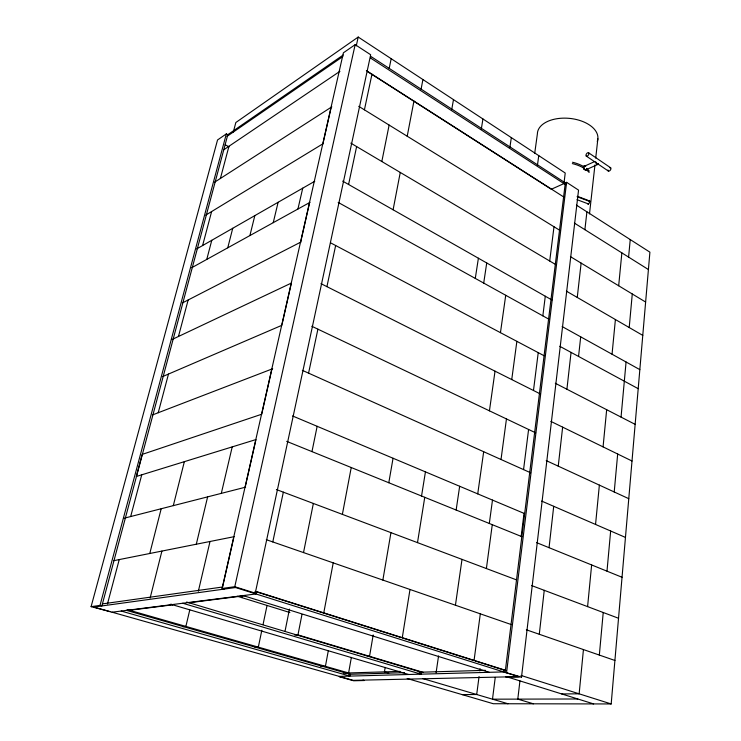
<?xml version="1.0" encoding="UTF-8"?>
<svg xmlns="http://www.w3.org/2000/svg" width="741" height="741" viewBox="0 0 741 741"><rect width="100%" height="100%" fill="white"/><g stroke="black" fill="none" stroke-linecap="round" stroke-linejoin="round"><path stroke-width="1.11" d="M407.198 678.524L493.293 703.728L611.186 703.95L649.903 252.162L576.47 205.146M599.339 655.081L603.22 612.511M606.99 571.163L610.658 531.001M614.215 491.968L617.679 454.011M621.051 417.1L626.071 361.997M629.211 327.541L632.277 293.982M628.59 257.099L630.239 239.575M583.436 649.57L579.147 693.826L561.687 693.937M587.594 606.629L591.633 564.938M595.551 524.452L599.367 485.114M603.072 446.879L606.666 409.699M612.047 354.217L615.4 319.538M618.679 285.767L621.866 252.885M578.554 356.449L580.703 336.849M589.493 213.917L594.958 164.919M595.718 158.083L597.876 138.715M539.291 634.268L544.246 590.318M549.053 547.682L553.712 506.316M558.242 466.145L562.641 427.14M566.911 389.238L571.061 352.392M577.258 297.437L581.129 263.101M584.89 229.682L586.909 211.824M519.941 680.877L517.792 699.115L533.4 703.802M521.516 677.061L578.554 190.122L566.606 182.332L565.327 182.907L505.149 672.402L521.516 677.061L505.594 676.913M503.908 669.79L503.639 671.92L339.248 676.385M521.182 536.391L524.017 513.356M506.603 672.356L566.606 182.332M523.563 469.609L528.592 429.465M533.483 390.498L538.225 352.642M542.838 315.851L545.293 296.224M549.711 261.008L553.999 226.755M495.247 677.394L492.496 699.18L577.823 698.985M479.066 676.533L476.695 694.512L462.134 694.604M479.798 670.911L480.094 668.669M537.41 165.539L538.753 155.619M489.319 523.479L492.487 500.082M480.316 613.835L474.036 660.602L402.243 637.918L409.995 589.475M486.392 568.551L492.274 524.674M501.018 459.494L506.455 418.934M511.744 379.568L516.866 341.342M534.715 153.294L537.382 133.908A30.362 17.617 5.3 0 1 570.968 118.541A30.362 17.617 5.3 0 1 597.246 141.429M477.732 493.877L483.678 451.714M489.44 410.829L495.025 371.167M500.453 332.663L505.723 295.288M455.437 605.221L462.004 559.381M436.088 672.726L438.552 655.942M456.141 510.03L459.661 486.272M509.854 147.635L511.336 137.613M483.706 283.081L486.726 262.962M475.287 278.412L478.399 258.229M417.498 542.634L424.75 497.313M421.546 496.016L425.436 471.878M481.307 129.082L482.937 118.958M385.172 667.382L384.44 671.865L388.756 673.124M373.186 634.935L369.546 656.313L367.332 656.415M382.865 580.073L390.942 532.64M388.793 482.743L393.054 458.253M451.686 109.835L453.483 99.618M351.354 657.406L348.613 672.958L127.276 609.648M328.328 650.598L325.419 666.326L320.834 666.502M421.073 89.263L422.916 79.546M323.724 613.103L333.218 562.873M342.379 514.374L351.234 467.525M393.101 209.777L400.26 172.44M407.207 136.224L413.941 101.072M294.761 635.13L297.965 634.889L301.967 614.484M303.523 552.582L313.36 503.454M381.828 161.519L389.127 125.081M284.979 631.462L289.472 609.13M389.173 68.524L391.183 58.706M311.97 451.612L317.148 426.307M261.851 630.239L258.322 647.134L255.006 647.347M263.036 624.607L267.047 605.462M272.79 541.93L283.349 492.163M308.58 373.14L317.908 329.171M326.929 286.647L335.645 245.512M348.585 184.5L356.625 146.579M364.415 109.835L371.973 74.202M253.941 593.319L255.247 593.152L370.676 54.751L355.171 44.645L343.398 52.806L222.096 588.465L224.143 589.104M241.853 597.635L242.335 595.421M356.264 45.868L358.218 37.05L565.226 173.014L563.938 183.601L551.304 189.261L367.573 71.636M222.096 588.465L234.777 586.705L355.171 44.645M222.624 586.844L233.721 537.818M245.16 487.272L255.969 439.561L136.288 476.5L142.189 454.409L261.703 414.238L271.938 369.027M282.08 324.215L291.398 283.062L171.819 339.628M300.661 242.159L309.618 202.562M322.928 143.791L331.199 107.241M297.928 209.027L302.736 188.168M198.329 591.309L210.018 541.486M221.309 493.376L232.211 446.897M189.789 609.88L185.88 626.414L182.74 626.719M196.3 544.218L207.628 496.868M273.244 222.671L278.125 202.274M249.893 235.573L254.83 215.622M150.127 598.033L161.909 551.072M173.311 505.64L184.352 461.662M149.775 553.499L161.195 508.743M227.756 247.809L232.739 228.274M206.767 259.415L211.778 240.288M107.454 603.98L119.236 559.585M130.666 516.551L141.744 474.814M158.222 412.737L168.485 374.057M178.461 336.488L188.149 299.985M202.599 245.549L211.62 211.556M220.401 178.47L228.95 146.264M233.313 132.037L235.842 122.515L358.218 37.05M100.007 605.416L226.348 133.88L227.802 134.686L101.869 605.943L100.007 605.416L91.097 606.647L217.539 139.975L226.348 133.88M227.441 134.936L343.213 55.01M227.061 136.353L342.851 56.575M223.625 149.867L339.943 71.312M214.566 182.221L331.838 106.834M205.776 215.112L323.484 143.448M196.736 248.911L314.758 181.276M191.799 267.686L309.988 202.358M182.267 303.004L300.846 242.066M584.436 165.975L585.64 166.484L584.436 165.975A2.103 1.436 59.9 0 0 583.436 167.068A2.103 1.436 59.9 0 0 584.084 169.031L585.612 169.939A2.103 1.287 67 0 0 586.4 169.309M584.149 166.345L594.245 161.76M584.084 169.031L585.612 169.939M585.751 169.893L597.867 164.419M162.594 376.595L281.83 325.327M152.322 415.006L272.688 368.731M124.312 518.172L245.632 487.152M113.836 560.659L234.452 536.614M102.369 603.906L222.374 587.039M110.27 611.696L91.097 606.647M112.076 612.205L255.96 593.958L256.479 591.559L506.038 670.466M129.48 610.278L172.968 604.786L170.8 604.137M188.946 602.766L245.354 595.625M343.296 673.115L400.047 671.392M348.826 674.301L404.382 672.689M419.036 672.263L485.392 670.327M340.656 676.783L339.61 676.811L353.614 680.766L364.303 680.525L362.905 680.136M121.181 611.047L349.872 676.098L350.197 674.264L126.146 610.288M422.583 678.524L507.993 703.755M172.032 604.6L408.68 674.495M186.612 602.035L421.259 672.198L420.962 674.171L182.758 603.239M297.965 634.889L423.491 672.448M243.131 595.579L489.292 672.309M237.49 596.283L289.87 612.538M507.057 676.876L593.624 703.913M234.777 586.705L255.247 593.152M254.969 591.374L401.15 637.566M475.129 660.953L504.602 670.262M521.006 675.449L611.186 703.95M266.315 539.689L511.355 624.589M526.369 629.794L614.919 660.472M577.396 196.319L587.863 200.246M577.137 196.736L589.725 201.459M576.998 199.662L588.539 203.979M276.393 489.542L516.625 579.925M531.566 585.547L618.531 618.263M286.684 441.367L521.877 536.669M536.595 542.634L622.042 577.267M292.538 415.951L524.535 513.569M541.634 501.073L625.46 537.42M302.337 370.343L530.658 472.795M546.228 460.606L628.776 498.684M311.804 326.262L535.678 432.846M550.832 421.379L632.008 461.013M320.955 283.646L540.161 393.851M555.305 383.264L635.148 424.361M330.458 242.77L544.089 355.736M559.798 346.306L638.205 388.682M225.199 144.754L229.025 146.857M338.174 202.404L549.127 319.343M562.123 326.549L639.835 369.629M342.648 181.119L551.962 300.012M566.383 291.148L642.771 335.386M350.808 143.133L555.778 264.611M570.431 256.645L645.624 302.041M358.718 106.315L559.9 230.395M574.368 223.078L648.412 269.539M366.378 70.617L563.92 197.106M565.967 183.323L371.009 56.548L370.676 58.131L565.781 184.796M586.279 156.082L608.287 170.995M588.623 152.794A2.019 1.13 -55.3 0 1 587.65 155.851A2.019 1.13 -55.3 0 1 586.075 154.674A2.019 1.13 -55.3 0 1 588.623 152.794L610.621 167.762M584.788 166.317A1.945 1.186 67 0 0 583.621 167.383A1.945 1.186 67 0 0 584.649 169.661A1.945 1.186 67 0 0 586.177 169.383A2.103 1.111 73 0 1 585.51 169.985M609.63 167.753A1.991 1.149 -54.8 0 1 610.936 168.726A1.991 1.149 -54.8 0 1 609.287 171.014A1.991 1.149 -54.8 0 1 607.981 170.032M598.385 163.529A1.964 1.186 67 0 1 596.885 164.27A1.964 1.186 67 0 1 595.745 161.733M572.33 163.594A28.13 15.413 5.7 0 1 584.01 168.244M585.853 169.476A28.13 15.413 5.7 0 1 589.141 172.449M572.497 162.242A28.112 15.441 5.6 0 1 584.167 166.892M586.928 168.837A28.112 15.441 5.6 0 1 589.29 171.097M588.65 200.913A1.991 0.76 -68.4 0 1 589.743 201.052A1.991 0.76 -68.4 0 1 588.808 203.701A1.991 0.76 -68.4 0 1 587.715 203.553M584.186 168.985A2.103 1.287 67 0 1 583.649 166.975A2.103 1.287 67 0 1 584.538 165.928M586.502 168.402A2.103 1.287 67 0 1 586.502 168.883M235.555 587.53L93.829 607.046L353.281 680.349L518.57 676.626L235.555 587.53"/></g></svg>
